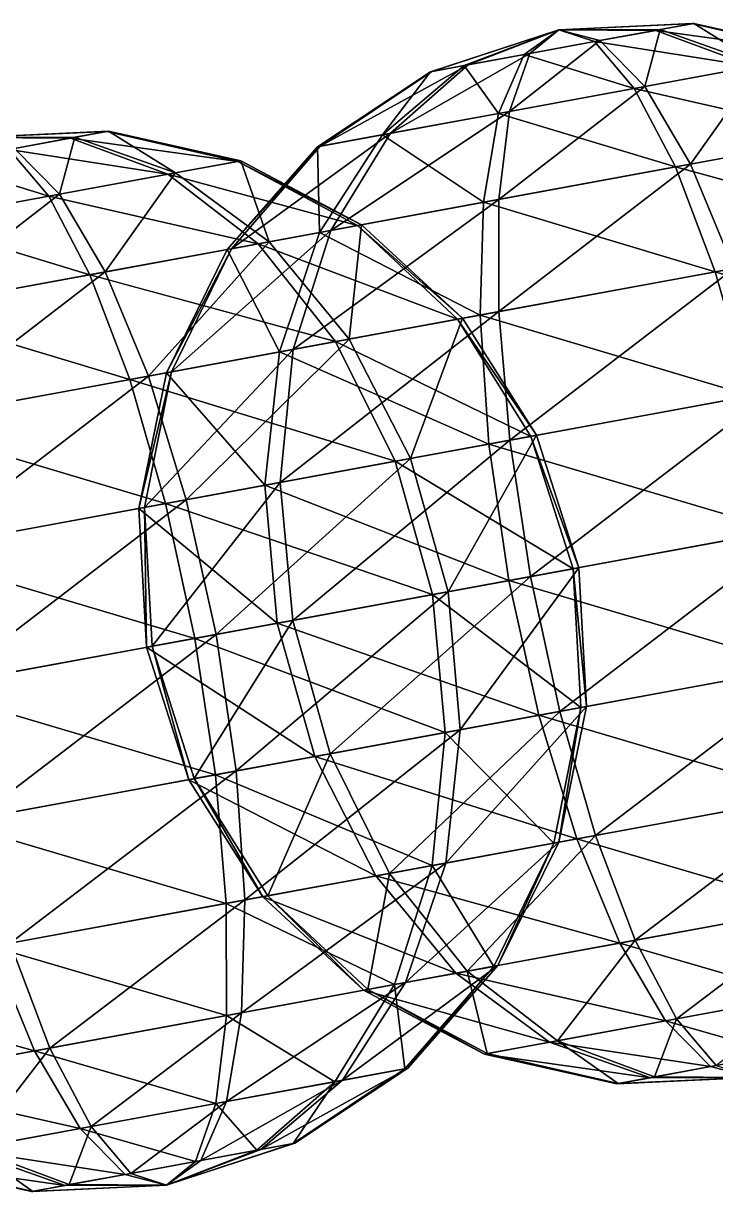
# Model space of a CAD drawing. Header units: metres. Extents: x -550 to 12, y -466 to 28.
# Drawn here: x -312.1 to -273.2, y -439.5 to -373.7 of the extents above; entities that cross this region are included whole.
import ezdxf

# ---------------------------------------------------------------- set-up
doc = ezdxf.new("R2010")
doc.units = ezdxf.units.M

msp = doc.modelspace()

# ---------------------------------------------------------------- linework, layer by layer
for points in [[(-276.28604, -374.02094, -1072.2637), (-281.9844, -374.03043, -1066.8914), (-274.38287, -373.67062, -1068.741), (-274.38278, -373.67053, -1068.7408)], [(-274.38287, -373.67062, -1068.741), (-281.9844, -374.03043, -1066.8914), (-274.46695, -373.6861, -1064.7227), (-274.46686, -373.686, -1064.7225)], [(-274.46695, -373.6861, -1064.7227), (-281.9844, -374.03043, -1066.8914), (-276.51575, -374.0632, -1061.2854), (-276.51566, -374.0631, -1061.2853)], [(-267.09174, -375.37592, -1062.7018), (-274.46695, -373.6861, -1064.7227), (-276.51575, -374.0632, -1061.2854), (-276.51566, -374.0631, -1061.2853)], [(-270.60593, -376.02277, -1077.27), (-276.28604, -374.02094, -1072.2637), (-274.38287, -373.67062, -1068.741), (-274.38278, -373.67053, -1068.7408)], [(-266.92932, -375.346, -1070.4646), (-274.38287, -373.67062, -1068.741), (-274.46695, -373.6861, -1064.7227), (-274.46686, -373.686, -1064.7225)], [(-266.92932, -375.346, -1070.4646), (-274.46695, -373.6861, -1064.7227), (-267.09174, -375.37592, -1062.7018), (-267.09164, -375.37582, -1062.7017)], [(-270.60593, -376.02277, -1077.27), (-274.38287, -373.67062, -1068.741), (-266.92932, -375.346, -1070.4646), (-266.92923, -375.34592, -1070.4645)], [(-287.31262, -376.05057, -1061.519), (-281.9844, -374.03043, -1066.8914), (-289.2158, -376.40088, -1065.0417), (-289.2157, -376.4008, -1065.0416)], [(-289.2158, -376.40088, -1065.0417), (-281.9844, -374.03043, -1066.8914), (-289.1317, -376.3854, -1069.06), (-289.13162, -376.3853, -1069.0599)], [(-289.1317, -376.3854, -1069.06), (-281.9844, -374.03043, -1066.8914), (-287.08295, -376.0083, -1072.4973), (-287.08286, -376.0082, -1072.4972)], [(-283.9322, -375.42834, -1059.4358), (-281.9844, -374.03043, -1066.8914), (-287.31262, -376.05057, -1061.519), (-287.31253, -376.05048, -1061.5189)], [(-287.08295, -376.0083, -1072.4973), (-281.9844, -374.03043, -1066.8914), (-283.61844, -375.37057, -1074.4324), (-283.61835, -375.37048, -1074.4323)], [(-279.98026, -374.70093, -1059.3503), (-281.9844, -374.03043, -1066.8914), (-283.9322, -375.42834, -1059.4358), (-283.9321, -375.42825, -1059.4357)], [(-283.61844, -375.37057, -1074.4324), (-281.9844, -374.03043, -1066.8914), (-279.66647, -374.64316, -1074.3469), (-279.66638, -374.64307, -1074.3468)], [(-279.66647, -374.64316, -1074.3469), (-281.9844, -374.03043, -1066.8914), (-276.28604, -374.02094, -1072.2637), (-276.28595, -374.02084, -1072.2635)], [(-276.51575, -374.0632, -1061.2854), (-281.9844, -374.03043, -1066.8914), (-279.98026, -374.70093, -1059.3503), (-279.98016, -374.70084, -1059.3502)], [(-271.04968, -376.10443, -1056.0615), (-276.51575, -374.0632, -1061.2854), (-279.98026, -374.70093, -1059.3503), (-279.98016, -374.70084, -1059.3502)], [(-277.13644, -377.22482, -1081.2944), (-279.66647, -374.64316, -1074.3469), (-276.28604, -374.02094, -1072.2637), (-276.28595, -374.02084, -1072.2635)], [(-277.13644, -377.22482, -1081.2944), (-276.28604, -374.02094, -1072.2637), (-270.60593, -376.02277, -1077.27), (-270.60583, -376.02267, -1077.2699)], [(-267.09174, -375.37592, -1062.7018), (-276.51575, -374.0632, -1061.2854), (-271.04968, -376.10443, -1056.0615), (-271.0496, -376.10434, -1056.0614)], [(-284.771, -378.6301, -1081.4596), (-283.61844, -375.37057, -1074.4324), (-279.66647, -374.64316, -1074.3469), (-279.66638, -374.64307, -1074.3468)], [(-284.771, -378.6301, -1081.4596), (-279.66647, -374.64316, -1074.3469), (-277.13644, -377.22482, -1081.2944), (-277.13635, -377.22473, -1081.2943)], [(-277.7426, -377.3364, -1052.3231), (-279.98026, -374.70093, -1059.3503), (-283.9322, -375.42834, -1059.4358), (-283.9321, -375.42825, -1059.4357)], [(-271.04968, -376.10443, -1056.0615), (-279.98026, -374.70093, -1059.3503), (-277.7426, -377.3364, -1052.3231), (-277.74252, -377.3363, -1052.323)], [(-291.46393, -379.86206, -1077.7212), (-287.08295, -376.0083, -1072.4973), (-283.61844, -375.37057, -1074.4324), (-283.61835, -375.37048, -1074.4323)], [(-291.46393, -379.86206, -1077.7212), (-283.61844, -375.37057, -1074.4324), (-284.771, -378.6301, -1081.4596), (-284.7709, -378.63, -1081.4595)], [(-285.37717, -378.74167, -1052.4883), (-283.9322, -375.42834, -1059.4358), (-287.31262, -376.05057, -1061.519), (-287.31253, -376.05048, -1061.5189)], [(-277.7426, -377.3364, -1052.3231), (-283.9322, -375.42834, -1059.4358), (-285.37717, -378.74167, -1052.4883), (-285.37708, -378.74158, -1052.4882)], [(-295.42188, -380.59058, -1071.0809), (-289.1317, -376.3854, -1069.06), (-287.08295, -376.0083, -1072.4973), (-287.08286, -376.0082, -1072.4972)], [(-295.42188, -380.59058, -1071.0809), (-287.08295, -376.0083, -1072.4973), (-291.46393, -379.86206, -1077.7212), (-291.46384, -379.86197, -1077.7211)], [(-285.37717, -378.74167, -1052.4883), (-287.31262, -376.05057, -1061.519), (-291.90768, -379.94373, -1056.5127), (-291.9076, -379.94363, -1056.5126)], [(-291.90768, -379.94373, -1056.5127), (-287.31262, -376.05057, -1061.519), (-289.2158, -376.40088, -1065.0417), (-289.2157, -376.4008, -1065.0416)], [(-265.95868, -380.015, -1051.5757), (-271.04968, -376.10443, -1056.0615), (-277.7426, -377.3364, -1052.3231), (-277.74252, -377.3363, -1052.323)], [(-274.56668, -381.59946, -1087.2604), (-277.13644, -377.22482, -1081.2944), (-270.60593, -376.02277, -1077.27), (-270.60583, -376.02267, -1077.2699)], [(-274.56668, -381.59946, -1087.2604), (-270.60593, -376.02277, -1077.27), (-265.33115, -379.8995, -1081.569), (-265.33105, -379.8994, -1081.5688)], [(-295.5843, -380.62048, -1063.3181), (-289.2158, -376.40088, -1065.0417), (-289.1317, -376.3854, -1069.06), (-289.13162, -376.3853, -1069.0599)], [(-295.5843, -380.62048, -1063.3181), (-289.1317, -376.3854, -1069.06), (-295.42188, -380.59058, -1071.0809), (-295.42178, -380.59048, -1071.0808)], [(-291.90768, -379.94373, -1056.5127), (-289.2158, -376.40088, -1065.0417), (-295.5843, -380.62048, -1063.3181), (-295.5842, -380.6204, -1063.318)], [(-275.42392, -381.75726, -1046.2888), (-277.7426, -377.3364, -1052.3231), (-285.37717, -378.74167, -1052.4883), (-285.37708, -378.74158, -1052.4882)], [(-285.3636, -383.58682, -1087.4939), (-284.771, -378.6301, -1081.4596), (-277.13644, -377.22482, -1081.2944), (-277.13635, -377.22473, -1081.2943)], [(-285.3636, -383.58682, -1087.4939), (-277.13644, -377.22482, -1081.2944), (-274.56668, -381.59946, -1087.2604), (-274.5666, -381.59937, -1087.2603)], [(-277.13644, -377.22482, -1081.2944), (-277.13644, -377.22482, -1081.2944), (-284.771, -378.6301, -1081.4596), (-284.7709, -378.63, -1081.4595)], [(-265.95868, -380.015, -1051.5757), (-277.7426, -377.3364, -1052.3231), (-275.42392, -381.75726, -1046.2888), (-275.42383, -381.75717, -1046.2887)], [(-294.8288, -385.32907, -1082.207), (-291.46393, -379.86206, -1077.7212), (-284.771, -378.6301, -1081.4596), (-284.7709, -378.63, -1081.4595)], [(-294.8288, -385.32907, -1082.207), (-284.771, -378.6301, -1081.4596), (-285.3636, -383.58682, -1087.4939), (-285.3635, -383.58673, -1087.4938)], [(-286.22083, -383.74463, -1046.5223), (-285.37717, -378.74167, -1052.4883), (-291.90768, -379.94373, -1056.5127), (-291.9076, -379.94363, -1056.5126)], [(-275.42392, -381.75726, -1046.2888), (-285.37717, -378.74167, -1052.4883), (-286.22083, -383.74463, -1046.5223), (-286.22073, -383.74454, -1046.5222)], [(-309.2489, -380.08835, -957.0394), (-314.94727, -380.09784, -951.66705), (-307.34573, -379.73804, -953.5167), (-307.34564, -379.73795, -953.5166)], [(-307.34573, -379.73804, -953.5167), (-314.94727, -380.09784, -951.66705), (-307.4298, -379.7535, -949.49835), (-307.42972, -379.75342, -949.4982)], [(-307.4298, -379.7535, -949.49835), (-314.94727, -380.09784, -951.66705), (-309.4786, -380.1306, -946.06116), (-309.47852, -380.13052, -946.06104)], [(-312.62933, -380.71057, -959.1226), (-314.94727, -380.09784, -951.66705), (-309.2489, -380.08835, -957.0394), (-309.2488, -380.08826, -957.0393)], [(-309.4786, -380.1306, -946.06116), (-314.94727, -380.09784, -951.66705), (-312.9431, -380.76834, -944.126), (-312.94302, -380.76825, -944.12585)], [(-304.01254, -382.17184, -940.8373), (-309.4786, -380.1306, -946.06116), (-312.9431, -380.76834, -944.126), (-312.94302, -380.76825, -944.12585)], [(-310.0993, -383.29224, -966.07007), (-312.62933, -380.71057, -959.1226), (-309.2489, -380.08835, -957.0394), (-309.2488, -380.08826, -957.0393)], [(-310.0993, -383.29224, -966.07007), (-309.2489, -380.08835, -957.0394), (-303.5688, -382.09018, -962.04565), (-303.5687, -382.0901, -962.04553)], [(-300.0546, -381.44333, -947.4775), (-307.4298, -379.7535, -949.49835), (-309.4786, -380.1306, -946.06116), (-309.47852, -380.13052, -946.06104)], [(-300.0546, -381.44333, -947.4775), (-309.4786, -380.1306, -946.06116), (-304.01254, -382.17184, -940.8373), (-304.01245, -382.17175, -940.83716)], [(-303.5688, -382.09018, -962.04565), (-309.2489, -380.08835, -957.0394), (-307.34573, -379.73804, -953.5167), (-307.34564, -379.73795, -953.5166)], [(-299.89218, -381.41342, -955.2403), (-307.34573, -379.73804, -953.5167), (-307.4298, -379.7535, -949.49835), (-307.42972, -379.75342, -949.4982)], [(-299.89218, -381.41342, -955.2403), (-307.4298, -379.7535, -949.49835), (-300.0546, -381.44333, -947.4775), (-300.0545, -381.44324, -947.47736)], [(-303.5688, -382.09018, -962.04565), (-307.34573, -379.73804, -953.5167), (-299.89218, -381.41342, -955.2403), (-299.8921, -381.41333, -955.2402)], [(-300.42618, -386.35938, -1072.8163), (-295.42188, -380.59058, -1071.0809), (-291.46393, -379.86206, -1077.7212), (-291.46384, -379.86197, -1077.7211)], [(-300.42618, -386.35938, -1072.8163), (-291.46393, -379.86206, -1077.7212), (-294.8288, -385.32907, -1082.207), (-294.8287, -385.32898, -1082.2069)], [(-295.45636, -385.44458, -1052.2137), (-291.90768, -379.94373, -1056.5127), (-295.5843, -380.62048, -1063.3181), (-295.5842, -380.6204, -1063.318)], [(-286.22083, -383.74463, -1046.5223), (-291.90768, -379.94373, -1056.5127), (-295.45636, -385.44458, -1052.2137), (-295.45627, -385.4445, -1052.2136)], [(-261.58972, -385.5284, -1048.1335), (-265.95868, -380.015, -1051.5757), (-275.42392, -381.75726, -1046.2888), (-275.42383, -381.75717, -1046.2887)], [(-272.13232, -387.46896, -1091.8381), (-274.56668, -381.59946, -1087.2604), (-265.33115, -379.8995, -1081.569), (-265.33105, -379.8994, -1081.5688)], [(-317.73386, -384.6975, -966.2352), (-312.62933, -380.71057, -959.1226), (-310.0993, -383.29224, -966.07007), (-310.0992, -383.29214, -966.06995)], [(-310.70547, -383.4038, -937.0989), (-312.9431, -380.76834, -944.126), (-316.89505, -381.49576, -944.2115), (-316.89496, -381.49567, -944.21136)], [(-304.01254, -382.17184, -940.8373), (-312.9431, -380.76834, -944.126), (-310.70547, -383.4038, -937.0989), (-310.70538, -383.40372, -937.09875)], [(-300.65588, -386.40164, -1061.838), (-295.5843, -380.62048, -1063.3181), (-295.42188, -380.59058, -1071.0809), (-295.42178, -380.59048, -1071.0808)], [(-300.65588, -386.40164, -1061.838), (-295.42188, -380.59058, -1071.0809), (-300.42618, -386.35938, -1072.8163), (-300.4261, -386.35928, -1072.8162)], [(-295.45636, -385.44458, -1052.2137), (-295.5843, -380.62048, -1063.3181), (-300.65588, -386.40164, -1061.838), (-300.6558, -386.40155, -1061.8379)], [(-310.70547, -383.4038, -937.0989), (-316.89505, -381.49576, -944.2115), (-318.34003, -384.80908, -937.26404), (-318.33994, -384.809, -937.2639)], [(-293.32416, -385.05212, -945.74207), (-300.0546, -381.44333, -947.4775), (-304.01254, -382.17184, -940.8373), (-304.01245, -382.17175, -940.83716)], [(-298.294, -385.96692, -966.3446), (-303.5688, -382.09018, -962.04565), (-299.89218, -381.41342, -955.2403), (-299.8921, -381.41333, -955.2402)], [(-293.09448, -385.00986, -956.7204), (-299.89218, -381.41342, -955.2403), (-300.0546, -381.44333, -947.4775), (-300.0545, -381.44324, -947.47736)], [(-293.09448, -385.00986, -956.7204), (-300.0546, -381.44333, -947.4775), (-293.32416, -385.05212, -945.74207), (-293.32407, -385.05203, -945.74194)], [(-298.294, -385.96692, -966.3446), (-299.89218, -381.41342, -955.2403), (-293.09448, -385.00986, -956.7204), (-293.0944, -385.00977, -956.7203)], [(-285.35577, -389.90295, -1092.1241), (-285.3636, -383.58682, -1087.4939), (-274.56668, -381.59946, -1087.2604), (-274.5666, -381.59937, -1087.2603)], [(-274.56668, -381.59946, -1087.2604), (-274.56668, -381.59946, -1087.2604), (-285.3636, -383.58682, -1087.4939), (-285.3635, -383.58673, -1087.4938)], [(-285.35577, -389.90295, -1092.1241), (-274.56668, -381.59946, -1087.2604), (-272.13232, -387.46896, -1091.8381), (-272.13223, -387.46887, -1091.838)], [(-298.92154, -386.08243, -936.3514), (-304.01254, -382.17184, -940.8373), (-310.70547, -383.4038, -937.0989), (-310.70538, -383.40372, -937.09875)], [(-307.52954, -387.66687, -972.036), (-310.0993, -383.29224, -966.07007), (-303.5688, -382.09018, -962.04565), (-303.5687, -382.0901, -962.04553)], [(-307.52954, -387.66687, -972.036), (-303.5688, -382.09018, -962.04565), (-298.294, -385.96692, -966.3446), (-298.2939, -385.96683, -966.3445)], [(-293.32416, -385.05212, -945.74207), (-304.01254, -382.17184, -940.8373), (-298.92154, -386.08243, -936.3514), (-298.92145, -386.08234, -936.35126)], [(-273.18222, -387.6622, -1041.6586), (-275.42392, -381.75726, -1046.2888), (-286.22083, -383.74463, -1046.5223), (-286.22073, -383.74454, -1046.5222)], [(-261.58972, -385.5284, -1048.1335), (-275.42392, -381.75726, -1046.2888), (-273.18222, -387.6622, -1041.6586), (-273.18213, -387.6621, -1041.6584)], [(-308.38678, -387.82468, -931.0645), (-310.70547, -383.4038, -937.0989), (-318.34003, -384.80908, -937.26404), (-318.33994, -384.809, -937.2639)], [(-318.32645, -389.65424, -972.2696), (-317.73386, -384.6975, -966.2352), (-310.0993, -383.29224, -966.07007), (-310.0992, -383.29214, -966.06995)], [(-318.32645, -389.65424, -972.2696), (-310.0993, -383.29224, -966.07007), (-307.52954, -387.66687, -972.036), (-307.52945, -387.66678, -972.0359)], [(-310.0993, -383.29224, -966.07007), (-310.0993, -383.29224, -966.07007), (-317.73386, -384.6975, -966.2352), (-317.73376, -384.69742, -966.2351)], [(-298.92154, -386.08243, -936.3514), (-310.70547, -383.4038, -937.0989), (-308.38678, -387.82468, -931.0645), (-308.3867, -387.8246, -931.0644)], [(-296.94827, -392.03677, -1085.6492), (-294.8288, -385.32907, -1082.207), (-285.3636, -383.58682, -1087.4939), (-285.3635, -383.58673, -1087.4938)], [(-296.94827, -392.03677, -1085.6492), (-285.3636, -383.58682, -1087.4939), (-285.35577, -389.90295, -1092.1241), (-285.35568, -389.90286, -1092.124)], [(-286.40567, -390.09622, -1041.9446), (-286.22083, -383.74463, -1046.5223), (-295.45636, -385.44458, -1052.2137), (-295.45627, -385.4445, -1052.2136)], [(-273.18222, -387.6622, -1041.6586), (-286.22083, -383.74463, -1046.5223), (-286.40567, -390.09622, -1041.9446), (-286.40558, -390.09613, -1041.9445)], [(-308.38678, -387.82468, -931.0645), (-318.34003, -384.80908, -937.26404), (-319.1837, -389.812, -931.2981), (-319.1836, -389.81192, -931.298)], [(-303.80362, -393.2986, -1074.148), (-300.42618, -386.35938, -1072.8163), (-294.8288, -385.32907, -1082.207), (-294.8287, -385.32898, -1082.2069)], [(-303.80362, -393.2986, -1074.148), (-294.8288, -385.32907, -1082.207), (-296.94827, -392.03677, -1085.6492), (-296.94818, -392.03668, -1085.649)], [(-297.71686, -392.17825, -1048.915), (-295.45636, -385.44458, -1052.2137), (-300.65588, -386.40164, -1061.838), (-300.6558, -386.40155, -1061.8379)], [(-287.69724, -390.33395, -944.41046), (-293.32416, -385.05212, -945.74207), (-298.92154, -386.08243, -936.3514), (-298.92145, -386.08234, -936.35126)], [(-293.784, -391.45435, -969.6433), (-298.294, -385.96692, -966.3446), (-293.09448, -385.00986, -956.7204), (-293.0944, -385.00977, -956.7203)], [(-286.40567, -390.09622, -1041.9446), (-295.45636, -385.44458, -1052.2137), (-297.71686, -392.17825, -1048.915), (-297.71677, -392.17816, -1048.9149)], [(-293.784, -391.45435, -969.6433), (-293.09448, -385.00986, -956.7204), (-287.4159, -390.2822, -957.8561), (-287.4158, -390.2821, -957.85596)], [(-287.4159, -390.2822, -957.8561), (-293.09448, -385.00986, -956.7204), (-293.32416, -385.05212, -945.74207), (-293.32407, -385.05203, -945.74194)], [(-287.4159, -390.2822, -957.8561), (-293.32416, -385.05212, -945.74207), (-287.69724, -390.33395, -944.41046), (-287.69714, -390.33386, -944.41034)], [(-258.2405, -392.2689, -1045.9698), (-261.58972, -385.5284, -1048.1335), (-273.18222, -387.6622, -1041.6586), (-273.18213, -387.6621, -1041.6584)], [(-294.55258, -391.59583, -932.9093), (-298.92154, -386.08243, -936.3514), (-308.38678, -387.82468, -931.0645), (-308.3867, -387.8246, -931.0644)], [(-305.09518, -393.53638, -976.61383), (-307.52954, -387.66687, -972.036), (-298.294, -385.96692, -966.3446), (-298.2939, -385.96683, -966.3445)], [(-305.09518, -393.53638, -976.61383), (-298.294, -385.96692, -966.3446), (-293.784, -391.45435, -969.6433), (-293.7839, -391.45425, -969.6432)], [(-287.69724, -390.33395, -944.41046), (-298.92154, -386.08243, -936.3514), (-294.55258, -391.59583, -932.9093), (-294.5525, -391.59573, -932.9092)], [(-304.08493, -393.3504, -1060.7024), (-300.65588, -386.40164, -1061.838), (-300.42618, -386.35938, -1072.8163), (-300.4261, -386.35928, -1072.8162)], [(-304.08493, -393.3504, -1060.7024), (-300.42618, -386.35938, -1072.8163), (-303.80362, -393.2986, -1074.148), (-303.80353, -393.29852, -1074.1478)], [(-297.71686, -392.17825, -1048.915), (-300.65588, -386.40164, -1061.838), (-304.08493, -393.3504, -1060.7024), (-304.08484, -393.3503, -1060.7023)], [(-284.7481, -397.1481, -1095.0349), (-285.35577, -389.90295, -1092.1241), (-272.13232, -387.46896, -1091.8381), (-272.13223, -387.46887, -1091.838)], [(-272.13232, -387.46896, -1091.8381), (-272.13232, -387.46896, -1091.8381), (-285.35577, -389.90295, -1092.1241), (-285.35568, -389.90286, -1092.124)], [(-284.7481, -397.1481, -1095.0349), (-272.13232, -387.46896, -1091.8381), (-269.99927, -394.43332, -1094.716), (-269.99918, -394.43323, -1094.7158)], [(-306.14508, -393.7296, -926.4342), (-308.38678, -387.82468, -931.0645), (-319.1837, -389.812, -931.2981), (-319.1836, -389.81192, -931.298)], [(-318.31863, -395.97037, -976.8999), (-318.32645, -389.65424, -972.2696), (-307.52954, -387.66687, -972.036), (-307.52945, -387.66678, -972.0359)], [(-307.52954, -387.66687, -972.036), (-307.52954, -387.66687, -972.036), (-318.32645, -389.65424, -972.2696), (-318.32635, -389.65414, -972.2695)], [(-318.31863, -395.97037, -976.8999), (-307.52954, -387.66687, -972.036), (-305.09518, -393.53638, -976.61383), (-305.0951, -393.5363, -976.6137)], [(-294.55258, -391.59583, -932.9093), (-308.38678, -387.82468, -931.0645), (-306.14508, -393.7296, -926.4342), (-306.145, -393.72952, -926.4341)], [(-271.17026, -394.64886, -1038.7478), (-273.18222, -387.6622, -1041.6586), (-286.40567, -390.09622, -1041.9446), (-286.40558, -390.09613, -1041.9445)], [(-258.2405, -392.2689, -1045.9698), (-273.18222, -387.6622, -1041.6586), (-271.17026, -394.64886, -1038.7478), (-271.17017, -394.64877, -1038.7477)], [(-306.14508, -393.7296, -926.4342), (-319.1837, -389.812, -931.2981), (-319.36853, -396.16364, -926.7203), (-319.36844, -396.16354, -926.72015)], [(-285.9191, -397.36365, -1039.0668), (-286.40567, -390.09622, -1041.9446), (-297.71686, -392.17825, -1048.915), (-297.71677, -392.17816, -1048.9149)], [(-297.67786, -399.52805, -1087.8129), (-296.94827, -392.03677, -1085.6492), (-285.35577, -389.90295, -1092.1241), (-285.35568, -389.90286, -1092.124)], [(-297.67786, -399.52805, -1087.8129), (-285.35577, -389.90295, -1092.1241), (-284.7481, -397.1481, -1095.0349), (-284.74802, -397.148, -1095.0348)], [(-271.17026, -394.64886, -1038.7478), (-286.40567, -390.09622, -1041.9446), (-285.9191, -397.36365, -1039.0668), (-285.919, -397.36356, -1039.0667)], [(-283.55722, -396.9289, -943.5734), (-287.69724, -390.33395, -944.41046), (-294.55258, -391.59583, -932.9093), (-294.5525, -391.59573, -932.9092)], [(-290.34613, -398.17853, -971.717), (-293.784, -391.45435, -969.6433), (-287.4159, -390.2822, -957.8561), (-287.4158, -390.2821, -957.85596)], [(-290.34613, -398.17853, -971.717), (-287.4159, -390.2822, -957.8561), (-283.24347, -396.87115, -958.57), (-283.24338, -396.87106, -958.5699)], [(-283.24347, -396.87115, -958.57), (-287.4159, -390.2822, -957.8561), (-287.69724, -390.33395, -944.41046), (-287.69714, -390.33386, -944.41034)], [(-283.24347, -396.87115, -958.57), (-287.69724, -390.33395, -944.41046), (-283.55722, -396.9289, -943.5734), (-283.55713, -396.9288, -943.5733)], [(-302.96213, -400.50073, -979.4916), (-305.09518, -393.53638, -976.61383), (-293.784, -391.45435, -969.6433), (-293.7839, -391.45425, -969.6432)], [(-302.96213, -400.50073, -979.4916), (-293.784, -391.45435, -969.6433), (-290.34613, -398.17853, -971.717), (-290.34604, -398.17844, -971.71686)], [(-291.20337, -398.3363, -930.7455), (-294.55258, -391.59583, -932.9093), (-306.14508, -393.7296, -926.4342), (-306.145, -393.72952, -926.4341)], [(-305.324, -400.93546, -1074.985), (-303.80362, -393.2986, -1074.148), (-296.94827, -392.03677, -1085.6492), (-296.94818, -392.03668, -1085.649)], [(-305.324, -400.93546, -1074.985), (-296.94827, -392.03677, -1085.6492), (-297.67786, -399.52805, -1087.8129), (-297.67776, -399.52795, -1087.8127)], [(-283.55722, -396.9289, -943.5734), (-294.55258, -391.59583, -932.9093), (-291.20337, -398.3363, -930.7455), (-291.20328, -398.3362, -930.74536)], [(-298.5351, -399.68582, -1046.8414), (-297.71686, -392.17825, -1048.915), (-304.08493, -393.3504, -1060.7024), (-304.08484, -393.3503, -1060.7023)], [(-285.9191, -397.36365, -1039.0668), (-297.71686, -392.17825, -1048.915), (-298.5351, -399.68582, -1046.8414), (-298.535, -399.68573, -1046.8413)], [(-305.63776, -400.99323, -1059.9884), (-304.08493, -393.3504, -1060.7024), (-303.80362, -393.2986, -1074.148), (-303.80353, -393.29852, -1074.1478)], [(-305.63776, -400.99323, -1059.9884), (-303.80362, -393.2986, -1074.148), (-305.324, -400.93546, -1074.985), (-305.3239, -400.93536, -1074.9849)], [(-298.5351, -399.68582, -1046.8414), (-304.08493, -393.3504, -1060.7024), (-305.63776, -400.99323, -1059.9884), (-305.63766, -400.99313, -1059.9883)], [(-304.13312, -400.71628, -923.5235), (-306.14508, -393.7296, -926.4342), (-319.36853, -396.16364, -926.7203), (-319.36844, -396.16354, -926.72015)], [(-317.71097, -403.2155, -979.8106), (-318.31863, -395.97037, -976.8999), (-305.09518, -393.53638, -976.61383), (-305.0951, -393.5363, -976.6137)], [(-305.09518, -393.53638, -976.61383), (-305.09518, -393.53638, -976.61383), (-318.31863, -395.97037, -976.8999), (-318.31854, -395.97028, -976.8998)], [(-317.71097, -403.2155, -979.8106), (-305.09518, -393.53638, -976.61383), (-302.96213, -400.50073, -979.4916), (-302.96204, -400.50064, -979.49146)], [(-291.20337, -398.3363, -930.7455), (-306.14508, -393.7296, -926.4342), (-304.13312, -400.71628, -923.5235), (-304.13303, -400.7162, -923.5234)], [(-269.52518, -402.24106, -1037.755), (-271.17026, -394.64886, -1038.7478), (-285.9191, -397.36365, -1039.0668), (-285.919, -397.36356, -1039.0667)], [(-283.582, -404.82846, -1096.0277), (-284.7481, -397.1481, -1095.0349), (-269.99927, -394.43332, -1094.716), (-269.99918, -394.43323, -1094.7158)], [(-269.99927, -394.43332, -1094.716), (-269.99927, -394.43332, -1094.716), (-284.7481, -397.1481, -1095.0349), (-284.74802, -397.148, -1095.0348)], [(-283.582, -404.82846, -1096.0277), (-269.99927, -394.43332, -1094.716), (-268.31287, -402.0179, -1095.6974), (-268.31277, -402.01782, -1095.6973)], [(-304.13312, -400.71628, -923.5235), (-319.36853, -396.16364, -926.7203), (-318.88196, -403.43106, -923.8425), (-318.88187, -403.43097, -923.8424)], [(-284.7943, -405.0516, -1038.0853), (-285.9191, -397.36365, -1039.0668), (-298.5351, -399.68582, -1046.8414), (-298.535, -399.68573, -1046.8413)], [(-296.96786, -407.29236, -1088.5509), (-297.67786, -399.52805, -1087.8129), (-284.7481, -397.1481, -1095.0349), (-284.74802, -397.148, -1095.0348)], [(-296.96786, -407.29236, -1088.5509), (-284.7481, -397.1481, -1095.0349), (-283.582, -404.82846, -1096.0277), (-283.5819, -404.82837, -1096.0276)], [(-281.1863, -404.3875, -943.2879), (-283.55722, -396.9289, -943.5734), (-291.20337, -398.3363, -930.7455), (-291.20328, -398.3362, -930.74536)], [(-288.2147, -405.6812, -972.42426), (-290.34613, -398.17853, -971.717), (-283.24347, -396.87115, -958.57), (-283.24338, -396.87106, -958.5699)], [(-288.2147, -405.6812, -972.42426), (-283.24347, -396.87115, -958.57), (-280.86145, -404.3277, -958.81354), (-280.86136, -404.3276, -958.8134)], [(-269.52518, -402.24106, -1037.755), (-285.9191, -397.36365, -1039.0668), (-284.7943, -405.0516, -1038.0853), (-284.79422, -405.0515, -1038.0852)], [(-280.86145, -404.3277, -958.81354), (-283.24347, -396.87115, -958.57), (-283.55722, -396.9289, -943.5734), (-283.55713, -396.9288, -943.5733)], [(-280.86145, -404.3277, -958.81354), (-283.55722, -396.9289, -943.5734), (-281.1863, -404.3875, -943.2879), (-281.18622, -404.38742, -943.2878)], [(-289.10217, -405.84457, -930.00745), (-291.20337, -398.3363, -930.7455), (-304.13312, -400.71628, -923.5235), (-304.13303, -400.7162, -923.5234)], [(-301.27573, -408.08533, -980.47314), (-302.96213, -400.50073, -979.4916), (-290.34613, -398.17853, -971.717), (-290.34604, -398.17844, -971.71686)], [(-301.27573, -408.08533, -980.47314), (-290.34613, -398.17853, -971.717), (-288.2147, -405.6812, -972.42426), (-288.2146, -405.68112, -972.42413)], [(-281.1863, -404.3875, -943.2879), (-291.20337, -398.3363, -930.7455), (-289.10217, -405.84457, -930.00745), (-289.10208, -405.84448, -930.0073)], [(-297.85535, -407.45572, -1046.1342), (-298.5351, -399.68582, -1046.8414), (-305.63776, -400.99323, -1059.9884), (-305.63766, -400.99313, -1059.9883)], [(-304.88373, -408.74942, -1075.2705), (-305.324, -400.93546, -1074.985), (-297.67786, -399.52805, -1087.8129), (-297.67776, -399.52795, -1087.8127)], [(-304.88373, -408.74942, -1075.2705), (-297.67786, -399.52805, -1087.8129), (-296.96786, -407.29236, -1088.5509), (-296.96777, -407.29227, -1088.5508)], [(-284.7943, -405.0516, -1038.0853), (-298.5351, -399.68582, -1046.8414), (-297.85535, -407.45572, -1046.1342), (-297.85526, -407.45563, -1046.134)], [(-316.54486, -410.89587, -980.8034), (-317.71097, -403.2155, -979.8106), (-302.96213, -400.50073, -979.4916), (-302.96204, -400.50064, -979.49146)], [(-302.96213, -400.50073, -979.4916), (-302.96213, -400.50073, -979.4916), (-317.71097, -403.2155, -979.8106), (-317.71088, -403.21542, -979.8105)], [(-316.54486, -410.89587, -980.8034), (-302.96213, -400.50073, -979.4916), (-301.27573, -408.08533, -980.47314), (-301.27563, -408.08524, -980.473)], [(-302.48804, -408.30847, -922.5307), (-304.13312, -400.71628, -923.5235), (-318.88196, -403.43106, -923.8425), (-318.88187, -403.43097, -923.8424)], [(-305.20856, -408.80923, -1059.7449), (-305.63776, -400.99323, -1059.9884), (-305.324, -400.93546, -1074.985), (-305.3239, -400.93536, -1074.9849)], [(-297.85535, -407.45572, -1046.1342), (-305.63776, -400.99323, -1059.9884), (-305.20856, -408.80923, -1059.7449), (-305.20847, -408.80914, -1059.7448)], [(-305.20856, -408.80923, -1059.7449), (-305.324, -400.93546, -1074.985), (-304.88373, -408.74942, -1075.2705), (-304.88364, -408.74933, -1075.2704)], [(-289.10217, -405.84457, -930.00745), (-304.13312, -400.71628, -923.5235), (-302.48804, -408.30847, -922.5307), (-302.48795, -408.30838, -922.5306)], [(-268.35907, -409.92142, -1038.7478), (-269.52518, -402.24106, -1037.755), (-284.7943, -405.0516, -1038.0853), (-284.79422, -405.0515, -1038.0852)], [(-281.93692, -412.42065, -1095.0349), (-283.582, -404.82846, -1096.0277), (-268.31287, -402.0179, -1095.6974), (-268.31277, -402.01782, -1095.6973)], [(-268.31287, -402.0179, -1095.6974), (-268.31287, -402.0179, -1095.6974), (-283.582, -404.82846, -1096.0277), (-283.5819, -404.82837, -1096.0276)], [(-281.93692, -412.42065, -1095.0349), (-268.31287, -402.0179, -1095.6974), (-267.18808, -409.70587, -1094.716), (-267.188, -409.70578, -1094.7158)], [(-302.48804, -408.30847, -922.5307), (-318.88196, -403.43106, -923.8425), (-317.75717, -411.11902, -922.86096), (-317.75708, -411.11893, -922.86084)], [(-280.74603, -412.20148, -943.5734), (-281.1863, -404.3875, -943.2879), (-289.10217, -405.84457, -930.00745), (-289.10208, -405.84448, -930.0073)], [(-287.53494, -413.4511, -971.717), (-288.2147, -405.6812, -972.42426), (-280.86145, -404.3277, -958.81354), (-280.86136, -404.3276, -958.8134)], [(-287.53494, -413.4511, -971.717), (-280.86145, -404.3277, -958.81354), (-280.43225, -412.1437, -958.57), (-280.43216, -412.14362, -958.5699)], [(-280.43225, -412.1437, -958.57), (-280.86145, -404.3277, -958.81354), (-281.1863, -404.3875, -943.2879), (-281.18622, -404.38742, -943.2878)], [(-280.43225, -412.1437, -958.57), (-281.1863, -404.3875, -943.2879), (-280.74603, -412.20148, -943.5734), (-280.74594, -412.2014, -943.5733)], [(-283.1079, -412.6362, -1039.0668), (-284.7943, -405.0516, -1038.0853), (-297.85535, -407.45572, -1046.1342), (-297.85526, -407.45563, -1046.134)], [(-294.86667, -414.80063, -1087.8129), (-296.96786, -407.29236, -1088.5509), (-283.582, -404.82846, -1096.0277), (-283.5819, -404.82837, -1096.0276)], [(-294.86667, -414.80063, -1087.8129), (-283.582, -404.82846, -1096.0277), (-281.93692, -412.42065, -1095.0349), (-281.93683, -412.42056, -1095.0348)], [(-268.35907, -409.92142, -1038.7478), (-284.7943, -405.0516, -1038.0853), (-283.1079, -412.6362, -1039.0668), (-283.10782, -412.6361, -1039.0667)], [(-288.39218, -413.6089, -930.7455), (-289.10217, -405.84457, -930.00745), (-302.48804, -408.30847, -922.5307), (-302.48795, -408.30838, -922.5306)], [(-300.15094, -415.7733, -979.4916), (-301.27573, -408.08533, -980.47314), (-288.2147, -405.6812, -972.42426), (-288.2146, -405.68112, -972.42413)], [(-300.15094, -415.7733, -979.4916), (-288.2147, -405.6812, -972.42426), (-287.53494, -413.4511, -971.717), (-287.53485, -413.45102, -971.71686)], [(-280.74603, -412.20148, -943.5734), (-289.10217, -405.84457, -930.00745), (-288.39218, -413.6089, -930.7455), (-288.3921, -413.6088, -930.74536)], [(-295.7239, -414.9584, -1046.8414), (-297.85535, -407.45572, -1046.1342), (-305.20856, -408.80923, -1059.7449), (-305.20847, -408.80914, -1059.7448)], [(-302.51282, -416.20804, -1074.985), (-304.88373, -408.74942, -1075.2705), (-296.96786, -407.29236, -1088.5509), (-296.96777, -407.29227, -1088.5508)], [(-302.51282, -416.20804, -1074.985), (-296.96786, -407.29236, -1088.5509), (-294.86667, -414.80063, -1087.8129), (-294.86658, -414.80054, -1087.8127)], [(-283.1079, -412.6362, -1039.0668), (-297.85535, -407.45572, -1046.1342), (-295.7239, -414.9584, -1046.8414), (-295.72382, -414.9583, -1046.8413)], [(-301.32193, -415.98883, -923.5235), (-302.48804, -408.30847, -922.5307), (-317.75717, -411.11902, -922.86096), (-317.75708, -411.11893, -922.86084)], [(-314.89978, -418.48807, -979.8106), (-316.54486, -410.89587, -980.8034), (-301.27573, -408.08533, -980.47314), (-301.27563, -408.08524, -980.473)], [(-301.27573, -408.08533, -980.47314), (-301.27573, -408.08533, -980.47314), (-316.54486, -410.89587, -980.8034), (-316.54477, -410.89578, -980.8033)], [(-314.89978, -418.48807, -979.8106), (-301.27573, -408.08533, -980.47314), (-300.15094, -415.7733, -979.4916), (-300.15085, -415.7732, -979.49146)], [(-288.39218, -413.6089, -930.7455), (-302.48804, -408.30847, -922.5307), (-301.32193, -415.98883, -923.5235), (-301.32184, -415.98874, -923.5234)], [(-302.82657, -416.26578, -1059.9884), (-305.20856, -408.80923, -1059.7449), (-304.88373, -408.74942, -1075.2705), (-304.88364, -408.74933, -1075.2704)], [(-295.7239, -414.9584, -1046.8414), (-305.20856, -408.80923, -1059.7449), (-302.82657, -416.26578, -1059.9884), (-302.82648, -416.2657, -1059.9883)], [(-302.82657, -416.26578, -1059.9884), (-304.88373, -408.74942, -1075.2705), (-302.51282, -416.20804, -1074.985), (-302.51273, -416.20795, -1074.9849)], [(-279.92496, -419.40732, -1092.1241), (-281.93692, -412.42065, -1095.0349), (-267.18808, -409.70587, -1094.716), (-267.188, -409.70578, -1094.7158)], [(-267.18808, -409.70587, -1094.716), (-267.18808, -409.70587, -1094.716), (-281.93692, -412.42065, -1095.0349), (-281.93683, -412.42056, -1095.0348)], [(-279.92496, -419.40732, -1092.1241), (-267.18808, -409.70587, -1094.716), (-266.7015, -416.9733, -1091.8381), (-266.70142, -416.9732, -1091.838)], [(-267.7514, -417.16656, -1041.6586), (-268.35907, -409.92142, -1038.7478), (-283.1079, -412.6362, -1039.0668), (-283.10782, -412.6361, -1039.0667)], [(-301.32193, -415.98883, -923.5235), (-317.75717, -411.11902, -922.86096), (-316.07077, -418.7036, -923.8425), (-316.07068, -418.70352, -923.8424)], [(-291.51746, -421.5411, -1085.6492), (-294.86667, -414.80063, -1087.8129), (-281.93692, -412.42065, -1095.0349), (-281.93683, -412.42056, -1095.0348)], [(-291.51746, -421.5411, -1085.6492), (-281.93692, -412.42065, -1095.0349), (-279.92496, -419.40732, -1092.1241), (-279.92487, -419.40723, -1092.124)], [(-282.26642, -419.83832, -944.41046), (-280.74603, -412.20148, -943.5734), (-288.39218, -413.6089, -930.7455), (-288.3921, -413.6088, -930.74536)], [(-288.3532, -420.95868, -969.6433), (-287.53494, -413.4511, -971.717), (-280.43225, -412.1437, -958.57), (-280.43216, -412.14362, -958.5699)], [(-288.3532, -420.95868, -969.6433), (-280.43225, -412.1437, -958.57), (-281.9851, -419.78653, -957.8561), (-281.98502, -419.78644, -957.85596)], [(-281.9851, -419.78653, -957.8561), (-280.74603, -412.20148, -943.5734), (-282.26642, -419.83832, -944.41046), (-282.26633, -419.83823, -944.41034)], [(-281.9851, -419.78653, -957.8561), (-280.43225, -412.1437, -958.57), (-280.74603, -412.20148, -943.5734), (-280.74594, -412.2014, -943.5733)], [(-280.97485, -419.60056, -1041.9446), (-283.1079, -412.6362, -1039.0668), (-295.7239, -414.9584, -1046.8414), (-295.72382, -414.9583, -1046.8413)], [(-267.7514, -417.16656, -1041.6586), (-283.1079, -412.6362, -1039.0668), (-280.97485, -419.60056, -1041.9446), (-280.97476, -419.60046, -1041.9445)], [(-289.12177, -421.10016, -932.9093), (-288.39218, -413.6089, -930.7455), (-301.32193, -415.98883, -923.5235), (-301.32184, -415.98874, -923.5234)], [(-299.66437, -423.0407, -976.61383), (-300.15094, -415.7733, -979.4916), (-287.53494, -413.4511, -971.717), (-287.53485, -413.45102, -971.71686)], [(-299.66437, -423.0407, -976.61383), (-287.53494, -413.4511, -971.717), (-288.3532, -420.95868, -969.6433), (-288.35312, -420.9586, -969.6432)], [(-282.26642, -419.83832, -944.41046), (-288.39218, -413.6089, -930.7455), (-289.12177, -421.10016, -932.9093), (-289.12167, -421.10007, -932.9092)], [(-292.28604, -421.6826, -1048.915), (-295.7239, -414.9584, -1046.8414), (-302.82657, -416.26578, -1059.9884), (-302.82648, -416.2657, -1059.9883)], [(-298.3728, -422.80298, -1074.148), (-302.51282, -416.20804, -1074.985), (-294.86667, -414.80063, -1087.8129), (-294.86658, -414.80054, -1087.8127)], [(-298.3728, -422.80298, -1074.148), (-294.86667, -414.80063, -1087.8129), (-291.51746, -421.5411, -1085.6492), (-291.51736, -421.54102, -1085.649)], [(-280.97485, -419.60056, -1041.9446), (-295.7239, -414.9584, -1046.8414), (-292.28604, -421.6826, -1048.915), (-292.28595, -421.6825, -1048.9149)], [(-312.88782, -425.47473, -976.8999), (-314.89978, -418.48807, -979.8106), (-300.15094, -415.7733, -979.4916), (-300.15085, -415.7732, -979.49146)], [(-300.15094, -415.7733, -979.4916), (-300.15094, -415.7733, -979.4916), (-314.89978, -418.48807, -979.8106), (-314.8997, -418.48798, -979.8105)], [(-312.88782, -425.47473, -976.8999), (-300.15094, -415.7733, -979.4916), (-299.66437, -423.0407, -976.61383), (-299.66428, -423.04062, -976.6137)], [(-300.71426, -423.23398, -926.4342), (-301.32193, -415.98883, -923.5235), (-316.07077, -418.7036, -923.8425), (-316.07068, -418.70352, -923.8424)], [(-298.6541, -422.85474, -1060.7024), (-302.82657, -416.26578, -1059.9884), (-302.51282, -416.20804, -1074.985), (-302.51273, -416.20795, -1074.9849)], [(-292.28604, -421.6826, -1048.915), (-302.82657, -416.26578, -1059.9884), (-298.6541, -422.85474, -1060.7024), (-298.65402, -422.85464, -1060.7023)], [(-298.6541, -422.85474, -1060.7024), (-302.51282, -416.20804, -1074.985), (-298.3728, -422.80298, -1074.148), (-298.3727, -422.8029, -1074.1478)], [(-289.12177, -421.10016, -932.9093), (-301.32193, -415.98883, -923.5235), (-300.71426, -423.23398, -926.4342), (-300.71417, -423.2339, -926.4341)], [(-277.68326, -425.31226, -1087.4939), (-279.92496, -419.40732, -1092.1241), (-266.7015, -416.9733, -1091.8381), (-266.70142, -416.9732, -1091.838)], [(-266.7015, -416.9733, -1091.8381), (-266.7015, -416.9733, -1091.8381), (-279.92496, -419.40732, -1092.1241), (-279.92487, -419.40723, -1092.124)], [(-277.68326, -425.31226, -1087.4939), (-266.7015, -416.9733, -1091.8381), (-266.88635, -423.3249, -1087.2604), (-266.88626, -423.3248, -1087.2603)], [(-267.7436, -423.4827, -1046.2888), (-267.7514, -417.16656, -1041.6586), (-280.97485, -419.60056, -1041.9446), (-280.97476, -419.60046, -1041.9445)], [(-300.71426, -423.23398, -926.4342), (-316.07077, -418.7036, -923.8425), (-313.9377, -425.66797, -926.7203), (-313.93762, -425.66788, -926.72015)], [(-278.5405, -425.47006, -1046.5223), (-280.97485, -419.60056, -1041.9446), (-292.28604, -421.6826, -1048.915), (-292.28595, -421.6825, -1048.9149)], [(-287.1485, -427.0545, -1082.207), (-291.51746, -421.5411, -1085.6492), (-279.92496, -419.40732, -1092.1241), (-279.92487, -419.40723, -1092.124)], [(-287.1485, -427.0545, -1082.207), (-279.92496, -419.40732, -1092.1241), (-277.68326, -425.31226, -1087.4939), (-277.68317, -425.31216, -1087.4938)], [(-267.7436, -423.4827, -1046.2888), (-280.97485, -419.60056, -1041.9446), (-278.5405, -425.47006, -1046.5223), (-278.5404, -425.46997, -1046.5222)], [(-290.61368, -427.69235, -966.3446), (-288.3532, -420.95868, -969.6433), (-281.9851, -419.78653, -957.8561), (-281.98502, -419.78644, -957.85596)], [(-290.61368, -427.69235, -966.3446), (-281.9851, -419.78653, -957.8561), (-285.41415, -426.7353, -956.7204), (-285.41406, -426.7352, -956.7203)], [(-285.64386, -426.77756, -945.74207), (-282.26642, -419.83832, -944.41046), (-289.12177, -421.10016, -932.9093), (-289.12167, -421.10007, -932.9092)], [(-285.41415, -426.7353, -956.7204), (-282.26642, -419.83832, -944.41046), (-285.64386, -426.77756, -945.74207), (-285.64377, -426.77747, -945.74194)], [(-285.41415, -426.7353, -956.7204), (-281.9851, -419.78653, -957.8561), (-282.26642, -419.83832, -944.41046), (-282.26633, -419.83823, -944.41034)], [(-299.8492, -429.39233, -972.036), (-299.66437, -423.0407, -976.61383), (-288.3532, -420.95868, -969.6433), (-288.35312, -420.9586, -969.6432)], [(-299.8492, -429.39233, -972.036), (-288.3532, -420.95868, -969.6433), (-290.61368, -427.69235, -966.3446), (-290.6136, -427.69226, -966.3445)], [(-291.24124, -427.80786, -936.3514), (-289.12177, -421.10016, -932.9093), (-300.71426, -423.23398, -926.4342), (-300.71417, -423.2339, -926.4341)], [(-287.77603, -427.17, -1052.2137), (-292.28604, -421.6826, -1048.915), (-298.6541, -422.85474, -1060.7024), (-298.65402, -422.85464, -1060.7023)], [(-292.74588, -428.0848, -1072.8163), (-298.3728, -422.80298, -1074.148), (-291.51746, -421.5411, -1085.6492), (-291.51736, -421.54102, -1085.649)], [(-292.74588, -428.0848, -1072.8163), (-291.51746, -421.5411, -1085.6492), (-287.1485, -427.0545, -1082.207), (-287.1484, -427.0544, -1082.2069)], [(-278.5405, -425.47006, -1046.5223), (-292.28604, -421.6826, -1048.915), (-287.77603, -427.17, -1052.2137), (-287.77594, -427.16992, -1052.2136)], [(-285.64386, -426.77756, -945.74207), (-289.12177, -421.10016, -932.9093), (-291.24124, -427.80786, -936.3514), (-291.24115, -427.80777, -936.35126)], [(-310.64612, -431.37967, -972.2696), (-312.88782, -425.47473, -976.8999), (-299.66437, -423.0407, -976.61383), (-299.66428, -423.04062, -976.6137)], [(-299.66437, -423.0407, -976.61383), (-299.66437, -423.0407, -976.61383), (-312.88782, -425.47473, -976.8999), (-312.88773, -425.47464, -976.8998)], [(-310.64612, -431.37967, -972.2696), (-299.66437, -423.0407, -976.61383), (-299.8492, -429.39233, -972.036), (-299.84912, -429.39224, -972.0359)], [(-292.97556, -428.12708, -1061.838), (-298.6541, -422.85474, -1060.7024), (-298.3728, -422.80298, -1074.148), (-298.3727, -422.8029, -1074.1478)], [(-287.77603, -427.17, -1052.2137), (-298.6541, -422.85474, -1060.7024), (-292.97556, -428.12708, -1061.838), (-292.97546, -428.12698, -1061.8379)], [(-292.97556, -428.12708, -1061.838), (-298.3728, -422.80298, -1074.148), (-292.74588, -428.0848, -1072.8163), (-292.7458, -428.08472, -1072.8162)], [(-300.70645, -429.5501, -931.0645), (-300.71426, -423.23398, -926.4342), (-313.9377, -425.66797, -926.7203), (-313.93762, -425.66788, -926.72015)], [(-291.24124, -427.80786, -936.3514), (-300.71426, -423.23398, -926.4342), (-300.70645, -429.5501, -931.0645), (-300.70636, -429.55002, -931.0644)], [(-268.33618, -428.43942, -1052.3231), (-267.7436, -423.4827, -1046.2888), (-278.5405, -425.47006, -1046.5223), (-278.5404, -425.46997, -1046.5222)], [(-275.3646, -429.73312, -1081.4596), (-277.68326, -425.31226, -1087.4939), (-266.88635, -423.3249, -1087.2604), (-266.88626, -423.3248, -1087.2603)], [(-266.88635, -423.3249, -1087.2604), (-266.88635, -423.3249, -1087.2604), (-277.68326, -425.31226, -1087.4939), (-277.68317, -425.31216, -1087.4938)], [(-275.3646, -429.73312, -1081.4596), (-266.88635, -423.3249, -1087.2604), (-267.73, -428.32785, -1081.2944), (-267.72992, -428.32776, -1081.2943)], [(-311.50336, -431.53748, -931.2981), (-313.9377, -425.66797, -926.7203), (-325.2489, -427.75, -933.6908), (-325.2488, -427.7499, -933.6907)], [(-320.11136, -433.12192, -966.9827), (-312.88782, -425.47473, -976.8999), (-310.64612, -431.37967, -972.2696), (-310.64603, -431.37958, -972.2695)], [(-300.70645, -429.5501, -931.0645), (-313.9377, -425.66797, -926.7203), (-311.50336, -431.53748, -931.2981), (-311.50327, -431.53738, -931.298)], [(-275.97073, -429.8447, -1052.4883), (-278.5405, -425.47006, -1046.5223), (-287.77603, -427.17, -1052.2137), (-287.77594, -427.16992, -1052.2136)], [(-282.0575, -430.9651, -1077.7212), (-287.1485, -427.0545, -1082.207), (-277.68326, -425.31226, -1087.4939), (-277.68317, -425.31216, -1087.4938)], [(-282.0575, -430.9651, -1077.7212), (-277.68326, -425.31226, -1087.4939), (-275.3646, -429.73312, -1081.4596), (-275.3645, -429.73303, -1081.4595)], [(-268.33618, -428.43942, -1052.3231), (-278.5405, -425.47006, -1046.5223), (-275.97073, -429.8447, -1052.4883), (-275.97064, -429.8446, -1052.4882)], [(-294.16235, -433.1932, -962.04565), (-290.61368, -427.69235, -966.3446), (-285.41415, -426.7353, -956.7204), (-285.41406, -426.7352, -956.7203)], [(-294.16235, -433.1932, -962.04565), (-285.41415, -426.7353, -956.7204), (-290.48575, -432.51645, -955.2403), (-290.48566, -432.51636, -955.2402)], [(-290.64816, -432.54636, -947.4775), (-285.64386, -426.77756, -945.74207), (-291.24124, -427.80786, -936.3514), (-291.24115, -427.80777, -936.35126)], [(-290.48575, -432.51645, -955.2403), (-285.64386, -426.77756, -945.74207), (-290.64816, -432.54636, -947.4775), (-290.64807, -432.54626, -947.47736)], [(-290.48575, -432.51645, -955.2403), (-285.41415, -426.7353, -956.7204), (-285.64386, -426.77756, -945.74207), (-285.64377, -426.77747, -945.74194)], [(-282.50125, -431.04675, -1056.5127), (-287.77603, -427.17, -1052.2137), (-292.97556, -428.12708, -1061.838), (-292.97546, -428.12698, -1061.8379)], [(-286.01544, -431.6936, -1071.0809), (-292.74588, -428.0848, -1072.8163), (-287.1485, -427.0545, -1082.207), (-287.1484, -427.0544, -1082.2069)], [(-275.97073, -429.8447, -1052.4883), (-287.77603, -427.17, -1052.2137), (-282.50125, -431.04675, -1056.5127), (-282.50116, -431.04666, -1056.5126)], [(-286.01544, -431.6936, -1071.0809), (-287.1485, -427.0545, -1082.207), (-282.0575, -430.9651, -1077.7212), (-282.0574, -430.965, -1077.7211)], [(-311.50336, -431.53748, -931.2981), (-325.2489, -427.75, -933.6908), (-320.7389, -433.23743, -936.9895), (-320.7388, -433.23734, -936.9894)], [(-294.6061, -433.27487, -940.8373), (-291.24124, -427.80786, -936.3514), (-300.70645, -429.5501, -931.0645), (-300.70636, -429.55002, -931.0644)], [(-300.69287, -434.39526, -966.07007), (-299.8492, -429.39233, -972.036), (-290.61368, -427.69235, -966.3446), (-290.6136, -427.69226, -966.3445)], [(-300.69287, -434.39526, -966.07007), (-290.61368, -427.69235, -966.3446), (-294.16235, -433.1932, -962.04565), (-294.16226, -433.1931, -962.04553)], [(-290.64816, -432.54636, -947.4775), (-291.24124, -427.80786, -936.3514), (-294.6061, -433.27487, -940.8373), (-294.60602, -433.27478, -940.83716)], [(-286.17786, -431.7235, -1063.3181), (-292.97556, -428.12708, -1061.838), (-292.74588, -428.0848, -1072.8163), (-292.7458, -428.08472, -1072.8162)], [(-282.50125, -431.04675, -1056.5127), (-292.97556, -428.12708, -1061.838), (-286.17786, -431.7235, -1063.3181), (-286.17776, -431.72342, -1063.318)], [(-286.17786, -431.7235, -1063.3181), (-292.74588, -428.0848, -1072.8163), (-286.01544, -431.6936, -1071.0809), (-286.01535, -431.6935, -1071.0808)], [(-273.12692, -432.3686, -1074.4324), (-275.3646, -429.73312, -1081.4596), (-267.73, -428.32785, -1081.2944), (-267.72992, -428.32776, -1081.2943)], [(-267.73, -428.32785, -1081.2944), (-267.73, -428.32785, -1081.2944), (-275.3646, -429.73312, -1081.4596), (-275.3645, -429.73303, -1081.4595)], [(-269.48874, -431.69894, -1059.3503), (-268.33618, -428.43942, -1052.3231), (-275.97073, -429.8447, -1052.4883), (-275.97064, -429.8446, -1052.4882)], [(-301.29904, -434.50684, -937.0989), (-300.70645, -429.5501, -931.0645), (-311.50336, -431.53748, -931.2981), (-311.50327, -431.53738, -931.298)], [(-308.32745, -435.80054, -966.2352), (-310.64612, -431.37967, -972.2696), (-299.8492, -429.39233, -972.036), (-299.84912, -429.39224, -972.0359)], [(-299.8492, -429.39233, -972.036), (-299.8492, -429.39233, -972.036), (-310.64612, -431.37967, -972.2696), (-310.64603, -431.37958, -972.2695)], [(-308.32745, -435.80054, -966.2352), (-299.8492, -429.39233, -972.036), (-300.69287, -434.39526, -966.07007), (-300.69278, -434.39517, -966.06995)], [(-294.6061, -433.27487, -940.8373), (-300.70645, -429.5501, -931.0645), (-301.29904, -434.50684, -937.0989), (-301.29895, -434.50674, -937.09875)], [(-273.4407, -432.42636, -1059.4358), (-275.97073, -429.8447, -1052.4883), (-282.50125, -431.04675, -1056.5127), (-282.50116, -431.04666, -1056.5126)], [(-276.59143, -433.00632, -1072.4973), (-282.0575, -430.9651, -1077.7212), (-275.3646, -429.73312, -1081.4596), (-275.3645, -429.73303, -1081.4595)], [(-276.59143, -433.00632, -1072.4973), (-275.3646, -429.73312, -1081.4596), (-273.12692, -432.3686, -1074.4324), (-273.12683, -432.3685, -1074.4323)], [(-269.48874, -431.69894, -1059.3503), (-275.97073, -429.8447, -1052.4883), (-273.4407, -432.42636, -1059.4358), (-273.4406, -432.42627, -1059.4357)], [(-308.9336, -435.9121, -937.26404), (-311.50336, -431.53748, -931.2981), (-320.7389, -433.23743, -936.9895), (-320.7388, -433.23734, -936.9894)], [(-315.02036, -437.0325, -962.4968), (-320.11136, -433.12192, -966.9827), (-310.64612, -431.37967, -972.2696), (-310.64603, -431.37958, -972.2695)], [(-315.02036, -437.0325, -962.4968), (-310.64612, -431.37967, -972.2696), (-308.32745, -435.80054, -966.2352), (-308.32736, -435.80045, -966.2351)], [(-301.29904, -434.50684, -937.0989), (-311.50336, -431.53748, -931.2981), (-308.9336, -435.9121, -937.26404), (-308.9335, -435.91202, -937.2639)], [(-276.82114, -433.04858, -1061.519), (-282.50125, -431.04675, -1056.5127), (-286.17786, -431.7235, -1063.3181), (-286.17776, -431.72342, -1063.318)], [(-278.64023, -433.38342, -1069.06), (-286.01544, -431.6936, -1071.0809), (-282.0575, -430.9651, -1077.7212), (-282.0574, -430.965, -1077.7211)], [(-273.4407, -432.42636, -1059.4358), (-282.50125, -431.04675, -1056.5127), (-276.82114, -433.04858, -1061.519), (-276.82104, -433.0485, -1061.5189)], [(-278.64023, -433.38342, -1069.06), (-282.0575, -430.9651, -1077.7212), (-276.59143, -433.00632, -1072.4973), (-276.59134, -433.00623, -1072.4972)], [(-278.7243, -433.3989, -1065.0417), (-286.17786, -431.7235, -1063.3181), (-286.01544, -431.6936, -1071.0809), (-286.01535, -431.6935, -1071.0808)], [(-276.82114, -433.04858, -1061.519), (-286.17786, -431.7235, -1063.3181), (-278.7243, -433.3989, -1065.0417), (-278.7242, -433.3988, -1065.0416)], [(-278.7243, -433.3989, -1065.0417), (-286.01544, -431.6936, -1071.0809), (-278.64023, -433.38342, -1069.06), (-278.64014, -433.38333, -1069.0599)], [(-271.12277, -433.0391, -1066.8914), (-269.48874, -431.69894, -1059.3503), (-273.4407, -432.42636, -1059.4358), (-273.4406, -432.42627, -1059.4357)], [(-298.7574, -437.08636, -957.0394), (-294.16235, -433.1932, -962.04565), (-290.48575, -432.51645, -955.2403), (-290.48566, -432.51636, -955.2402)], [(-298.7574, -437.08636, -957.0394), (-290.48575, -432.51645, -955.2403), (-296.85425, -436.73605, -953.5167), (-296.85416, -436.73596, -953.5166)], [(-296.85425, -436.73605, -953.5167), (-290.64816, -432.54636, -947.4775), (-296.93832, -436.75153, -949.49835), (-296.93823, -436.75143, -949.4982)], [(-296.93832, -436.75153, -949.49835), (-290.64816, -432.54636, -947.4775), (-294.6061, -433.27487, -940.8373), (-294.60602, -433.27478, -940.83716)], [(-296.85425, -436.73605, -953.5167), (-290.48575, -432.51645, -955.2403), (-290.64816, -432.54636, -947.4775), (-290.64807, -432.54626, -947.47736)], [(-271.12277, -433.0391, -1066.8914), (-273.4407, -432.42636, -1059.4358), (-276.82114, -433.04858, -1061.519), (-276.82104, -433.0485, -1061.5189)], [(-271.12277, -433.0391, -1066.8914), (-276.59143, -433.00632, -1072.4973), (-273.12692, -432.3686, -1074.4324), (-273.12683, -432.3685, -1074.4323)], [(-308.9336, -435.9121, -937.26404), (-320.7389, -433.23743, -936.9895), (-315.4641, -437.11417, -941.28845), (-315.46402, -437.11407, -941.2883)], [(-302.13785, -437.7086, -959.1226), (-300.69287, -434.39526, -966.07007), (-294.16235, -433.1932, -962.04565), (-294.16226, -433.1931, -962.04553)], [(-302.13785, -437.7086, -959.1226), (-294.16235, -433.1932, -962.04565), (-298.7574, -437.08636, -957.0394), (-298.7573, -437.08627, -957.0393)], [(-298.9871, -437.12863, -946.06116), (-294.6061, -433.27487, -940.8373), (-301.29904, -434.50684, -937.0989), (-301.29895, -434.50674, -937.09875)], [(-296.93832, -436.75153, -949.49835), (-294.6061, -433.27487, -940.8373), (-298.9871, -437.12863, -946.06116), (-298.987, -437.12854, -946.06104)], [(-271.12277, -433.0391, -1066.8914), (-276.82114, -433.04858, -1061.519), (-278.7243, -433.3989, -1065.0417), (-278.7242, -433.3988, -1065.0416)], [(-271.12277, -433.0391, -1066.8914), (-278.7243, -433.3989, -1065.0417), (-278.64023, -433.38342, -1069.06), (-278.64014, -433.38333, -1069.0599)], [(-271.12277, -433.0391, -1066.8914), (-278.64023, -433.38342, -1069.06), (-276.59143, -433.00632, -1072.4973), (-276.59134, -433.00623, -1072.4972)], [(-302.4516, -437.76636, -944.126), (-301.29904, -434.50684, -937.0989), (-308.9336, -435.9121, -937.26404), (-308.9335, -435.91202, -937.2639)], [(-306.08978, -438.436, -959.2081), (-308.32745, -435.80054, -966.2352), (-300.69287, -434.39526, -966.07007), (-300.69278, -434.39517, -966.06995)], [(-300.69287, -434.39526, -966.07007), (-300.69287, -434.39526, -966.07007), (-308.32745, -435.80054, -966.2352), (-308.32736, -435.80045, -966.2351)], [(-306.08978, -438.436, -959.2081), (-300.69287, -434.39526, -966.07007), (-302.13785, -437.7086, -959.1226), (-302.13776, -437.7085, -959.1225)], [(-298.9871, -437.12863, -946.06116), (-301.29904, -434.50684, -937.0989), (-302.4516, -437.76636, -944.126), (-302.4515, -437.76627, -944.12585)], [(-306.40356, -438.49377, -944.2115), (-308.9336, -435.9121, -937.26404), (-315.4641, -437.11417, -941.28845), (-315.46402, -437.11407, -941.2883)], [(-309.5543, -439.07373, -957.27295), (-315.02036, -437.0325, -962.4968), (-308.32745, -435.80054, -966.2352), (-308.32736, -435.80045, -966.2351)], [(-309.5543, -439.07373, -957.27295), (-308.32745, -435.80054, -966.2352), (-306.08978, -438.436, -959.2081), (-306.0897, -438.4359, -959.208)], [(-302.4516, -437.76636, -944.126), (-308.9336, -435.9121, -937.26404), (-306.40356, -438.49377, -944.2115), (-306.40347, -438.49368, -944.21136)], [(-304.08563, -439.1065, -951.66705), (-298.7574, -437.08636, -957.0394), (-296.85425, -436.73605, -953.5167), (-296.85416, -436.73596, -953.5166)], [(-304.08563, -439.1065, -951.66705), (-296.85425, -436.73605, -953.5167), (-296.93832, -436.75153, -949.49835), (-296.93823, -436.75143, -949.4982)], [(-304.08563, -439.1065, -951.66705), (-296.93832, -436.75153, -949.49835), (-298.9871, -437.12863, -946.06116), (-298.987, -437.12854, -946.06104)], [(-309.784, -439.116, -946.2947), (-315.4641, -437.11417, -941.28845), (-319.14072, -437.79092, -948.0938), (-319.14062, -437.79083, -948.0937)], [(-311.6031, -439.45084, -953.83575), (-318.9783, -437.76102, -955.8566), (-315.02036, -437.0325, -962.4968), (-315.02026, -437.0324, -962.4967)], [(-306.40356, -438.49377, -944.2115), (-315.4641, -437.11417, -941.28845), (-309.784, -439.116, -946.2947), (-309.7839, -439.1159, -946.29456)], [(-311.6031, -439.45084, -953.83575), (-315.02036, -437.0325, -962.4968), (-309.5543, -439.07373, -957.27295), (-309.5542, -439.07364, -957.2728)], [(-304.08563, -439.1065, -951.66705), (-302.13785, -437.7086, -959.1226), (-298.7574, -437.08636, -957.0394), (-298.7573, -437.08627, -957.0393)], [(-304.08563, -439.1065, -951.66705), (-298.9871, -437.12863, -946.06116), (-302.4516, -437.76636, -944.126), (-302.4515, -437.76627, -944.12585)], [(-311.68716, -439.4663, -949.8174), (-319.14072, -437.79092, -948.0938), (-318.9783, -437.76102, -955.8566), (-318.9782, -437.76093, -955.8565)], [(-309.784, -439.116, -946.2947), (-319.14072, -437.79092, -948.0938), (-311.68716, -439.4663, -949.8174), (-311.68707, -439.46622, -949.81726)], [(-311.68716, -439.4663, -949.8174), (-318.9783, -437.76102, -955.8566), (-311.6031, -439.45084, -953.83575), (-311.603, -439.45074, -953.83563)], [(-304.08563, -439.1065, -951.66705), (-302.4516, -437.76636, -944.126), (-306.40356, -438.49377, -944.2115), (-306.40347, -438.49368, -944.21136)], [(-304.08563, -439.1065, -951.66705), (-306.08978, -438.436, -959.2081), (-302.13785, -437.7086, -959.1226), (-302.13776, -437.7085, -959.1225)], [(-302.13785, -437.7086, -959.1226), (-302.13785, -437.7086, -959.1226), (-306.08978, -438.436, -959.2081), (-306.0897, -438.4359, -959.208)], [(-304.08563, -439.1065, -951.66705), (-306.40356, -438.49377, -944.2115), (-309.784, -439.116, -946.2947), (-309.7839, -439.1159, -946.29456)], [(-304.08563, -439.1065, -951.66705), (-309.5543, -439.07373, -957.27295), (-306.08978, -438.436, -959.2081), (-306.0897, -438.4359, -959.208)], [(-304.08563, -439.1065, -951.66705), (-309.784, -439.116, -946.2947), (-311.68716, -439.4663, -949.8174), (-311.68707, -439.46622, -949.81726)], [(-304.08563, -439.1065, -951.66705), (-311.68716, -439.4663, -949.8174), (-311.6031, -439.45084, -953.83575), (-311.603, -439.45074, -953.83563)], [(-304.08563, -439.1065, -951.66705), (-311.6031, -439.45084, -953.83575), (-309.5543, -439.07373, -957.27295), (-309.5542, -439.07364, -957.2728)]]:
    msp.add_3dface(points)

doc.saveas('drawing.dxf')
